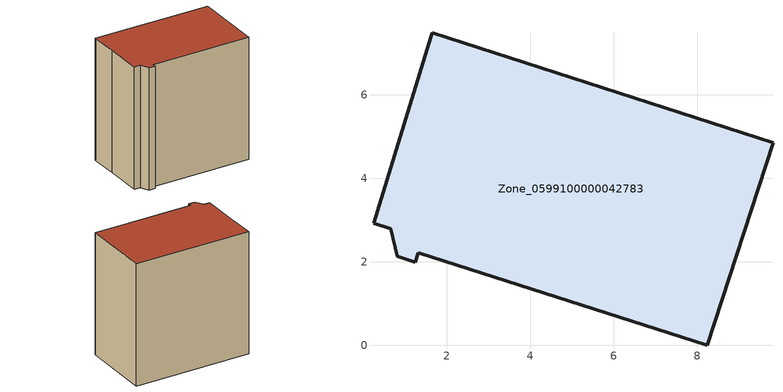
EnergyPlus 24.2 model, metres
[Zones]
Zone_0599100000042783
 floor ground (C_G): 8.24,0 1.31,2.22 1.24,1.99 0.81,2.13 0.66,2.79 0.24,2.93 1.06,5.58 1.63,7.41 1.66,7.49 9.81,4.85 z0
 wall outside (C_F): 1.31,2.22 8.24,0 9.81,4.85 1.66,7.49 1.63,7.41 1.06,5.58 0.24,2.93 0.66,2.79 0.81,2.13 1.24,1.99 1.31,2.22 z0:8.97
 roof outside (C_R): 9.81,4.85 1.66,7.49 1.63,7.41 1.06,5.58 0.24,2.93 0.66,2.79 0.81,2.13 1.24,1.99 1.31,2.22 8.24,0 z8.97
[BUILDING]
Pand.0599100000042783: North Axis=0; Terrain=City; Loads Convergence Tolerance Value=0.04; Temperature Convergence Tolerance Value=0.4; Solar Distribution=FullExterior; Maximum Number of Warmup Days=25; Minimum Number of Warmup Days=1
[Site:Location]
Rotterdam.The.Hague.AP_ZH_NLD Design_Conditions: Latitude=51.96; Longitude=4.45; Time Zone=1; Elevation=-4.5
[SITE:GROUNDTEMPERATURE:BUILDINGSURFACE]
18, 18, 18, 18, 18, 18, 18, 18, 18, 18, 18, 18
[MATERIAL] Thermal Absorptance=0.9; Solar Absorptance=0.7; Visible Absorptance=0.7
Name | Roughness | Thickness | Conductivity | Density | Specific Heat
G.TI.1975-1991 | MediumSmooth | 0.15 | 0.288461 | 540 | 1210
F.TI.1975-1991 | Rough | 0.3 | 0.230769 | 1920 | 840
R.TI.1975-1991 | MediumRough | 0.2 | 0.153846 | 1500 | 1000
[CONSTRUCTION]
C_G: G.TI.1975-1991
C_F: F.TI.1975-1991
C_R: R.TI.1975-1991
[ZONE]
Zone_0599100000042783: Type=1; Multiplier=1; Ceiling Height=Autocalculate; Volume=Autocalculate; Floor Area=autocalculate; Part of Total Floor Area=Yes
[ZONEINFILTRATION:DESIGNFLOWRATE]
Infil_Zone_0599100000042783: Zone or ZoneList or Space or SpaceList=Zone_0599100000042783; Schedule=AlwaysOn; Design Flow Rate Calculation Method=Flow/Area; Flow Rate per Floor Area=0.003; Constant Term Coefficient=1; Temperature Term Coefficient=0; Velocity Term Coefficient=0; Velocity Squared Term Coefficient=0
[HVACTEMPLATE:ZONE:IDEALLOADSAIRSYSTEM]
Zone_0599100000042783: Maximum Heating Supply Air Temperature=50; Minimum Cooling Supply Air Temperature=13; Maximum Heating Supply Air Humidity Ratio=0.0156; Minimum Cooling Supply Air Humidity Ratio=0.0077; Heating Limit=NoLimit; Cooling Limit=NoLimit; Dehumidification Control Type=ConstantSensibleHeatRatio; Cooling Sensible Heat Ratio=0.7; Dehumidification Setpoint=60; Humidification Control Type=None; Humidification Setpoint=30; Outdoor Air Method=None; Outdoor Air Flow Rate per Person=0.00944; Outdoor Air Flow Rate per Zone Floor Area=0; Outdoor Air Flow Rate per Zone=0; Demand Controlled Ventilation Type=None; Outdoor Air Economizer Type=NoEconomizer; Heat Recovery Type=None; Sensible Heat Recovery Effectiveness=0.7; Latent Heat Recovery Effectiveness=0.65
[ZONECONTROL:THERMOSTAT]
ThermostatControl_Zone_0599100000042783: Zone or ZoneList=Zone_0599100000042783; Control Type Schedule=DualSetpointControlType; Control 1=Thermostat_Zone_0599100000042783; Temperature Difference Between Cutout And Setpoint=0
[THERMOSTATSETPOINT:DUALSETPOINT]
Thermostat_Zone_0599100000042783: Heating Setpoint Temperature Schedule=HeatingSetpoint_Zone_0599100000042783; Cooling Setpoint Temperature Schedule=CoolingSetpoint_Zone_0599100000042783
[SCHEDULE:COMPACT]
HeatingSetpoint_Zone_0599100000042783: Through: 12/31, For: AllDays, Until: 24:00, 21
CoolingSetpoint_Zone_0599100000042783: Through: 12/31, For: AllDays, Until: 24:00, 24
DualSetpointControlType: Through: 12/31, For: AllDays, Until: 24:00, 4
AlwaysOn: Through: 12/31, For: AllDays, Until: 24:00, 1
